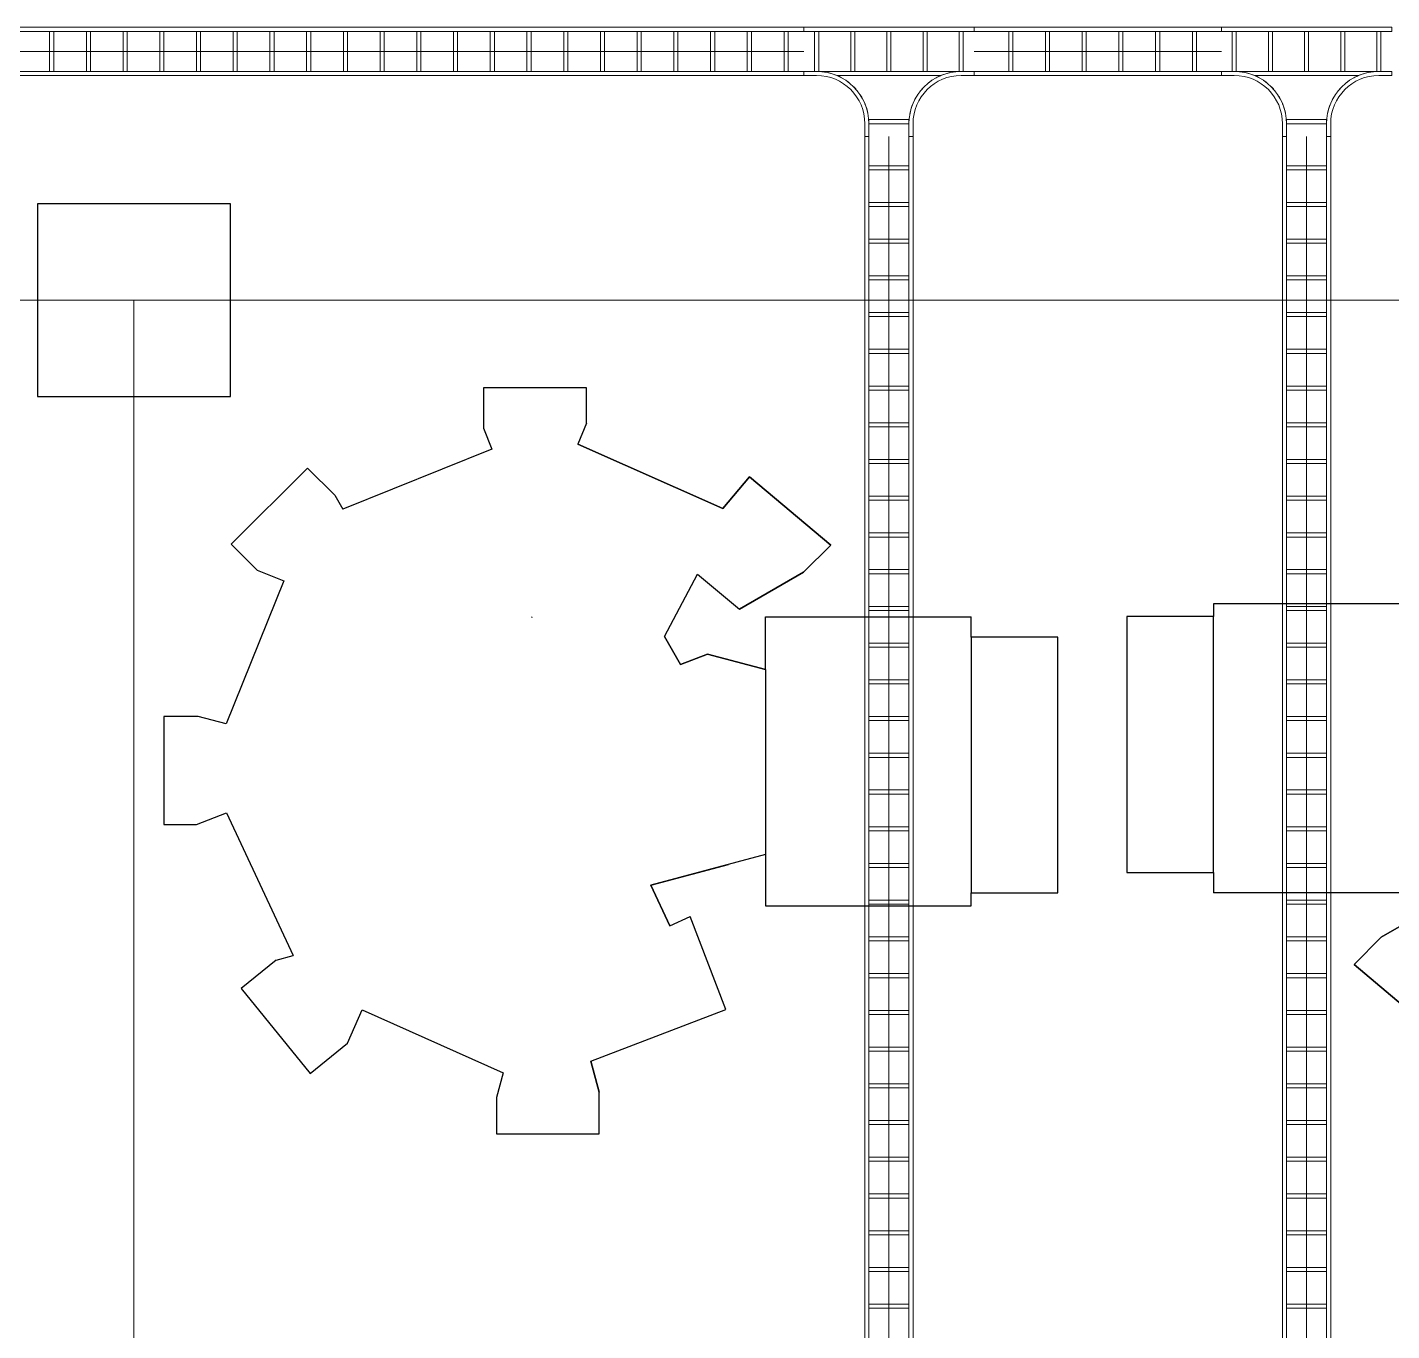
# Model space of a CAD drawing. Header units: millimetres. Extents: x 0 to 154200, y 0 to 64595.
# Drawn here: x 47336 to 55830, y 48385 to 56499 of the extents above; entities that cross this region are included whole.
import ezdxf

# ---------------------------------------------------------------- set-up
doc = ezdxf.new("R2010")
doc.units = ezdxf.units.MM
doc.layers.add('Column', color=1, linetype='Continuous')
doc.layers.add('E-CABL-TRAY', color=4, linetype='Continuous', lineweight=9)
doc.layers.add('Floor', color=7, linetype='Continuous', lineweight=9)
doc.layers.add('Equipment', color=7, linetype='Continuous', true_color=0xffffff)

# ---------------------------------------------------------------- blocks, each defined once
blk = doc.blocks.new('M_래더 수평 티 - 300mm 반지름-V1-레벨 2')
at = {"layer": 'E-CABL-TRAY'}
for p, q in [((530, 150), (-530, 150)), ((-530, 150), (-530, 124.6)), ((-530, 124.6), (530, 124.6)), ((-462.7, 124.6), (-462.7, -124.6)), ((-437.3, -124.6), (-437.3, 124.6)), ((-237.7, 124.6), (-237.7, -124.6)), ((-212.3, -124.6), (-212.3, 124.6)), ((-12.7, 124.6), (-12.7, -124.6)), ((12.7, -124.6), (12.7, 124.6)), ((212.3, 124.6), (212.3, -124.6)), ((237.7, -124.6), (237.7, 124.6)), ((437.3, 124.6), (437.3, -124.6)), ((462.7, -124.6), (462.7, 124.6)), ((530, 124.6), (530, 150)), ((-450, -124.6), (-530, -124.6)), ((-530, -124.6), (-530, -150)), ((-530, -150), (-450, -150)), ((-450, -124.6), (-437.3, -124.6)), ((-450, -124.6), (450, -124.6)), ((-324, -150), (324, -150)), ((-237.7, -124.6), (-212.3, -124.6)), ((-12.7, -124.6), (12.7, -124.6)), ((212.3, -124.6), (237.7, -124.6)), ((437.3, -124.6), (450, -124.6)), ((530, -124.6), (450, -124.6)), ((450, -150), (530, -150)), ((530, -150), (530, -124.6)), ((124.6, -424.6), (-124.6, -424.6)), ((-124.6, -424.6), (-124.6, -450)), ((124.6, -450), (124.6, -424.6)), ((-150, -450), (-150, -530)), ((-124.6, -450), (124.6, -450)), ((-124.6, -530), (-124.6, -450)), ((124.6, -450), (124.6, -530)), ((150, -530), (150, -450)), ((-150, -530), (-124.6, -530)), ((124.6, -530), (150, -530))]:
    blk.add_line(p, q, dxfattribs=at)
for centre, radius, start, end in [((-450, -450), 325.4, 360, 90), ((-450, -450), 325.4, 79.99474, 90), ((-450, -450), 300, 0, 90), ((-450, -450), 325.4, 67.99745, 77.43957), ((-450, -450), 325.4, 61.23203, 67.21169), ((450, -450), 325.4, 90, 180), ((450, -450), 300, 90, 180), ((450, -450), 325.4, 112.78831, 118.76797), ((450, -450), 325.4, 102.56043, 112.00255), ((450, -450), 325.4, 90, 100.00526), ((-450, -450), 325.4, 49.89276, 56.00975), ((-450, -450), 325.4, 38.48867, 44.8078), ((450, -450), 325.4, 135.1922, 141.51133), ((450, -450), 325.4, 123.99025, 130.10724), ((-450, -450), 325.4, 26.94204, 33.60585), ((-450, -450), 325.4, 11.20195, 22.4039), ((450, -450), 325.4, 157.5961, 168.79805), ((450, -450), 325.4, 146.39415, 153.05796)]:
    blk.add_arc(centre, radius, start, end, dxfattribs=at)
blk = doc.blocks.new('M_래더 수평 티 - 300mm 반지름-V7-레벨 2')
at = {"layer": 'E-CABL-TRAY'}
for p, q in [((530, 150), (-530, 150)), ((-530, 150), (-530, 124.6)), ((-530, 124.6), (530, 124.6)), ((-462.7, 124.6), (-462.7, -124.6)), ((-437.3, -124.6), (-437.3, 124.6)), ((-237.7, 124.6), (-237.7, -124.6)), ((-212.3, -124.6), (-212.3, 124.6)), ((-12.7, 124.6), (-12.7, -124.6)), ((12.7, -124.6), (12.7, 124.6)), ((212.3, 124.6), (212.3, -124.6)), ((237.7, -124.6), (237.7, 124.6)), ((437.3, 124.6), (437.3, -124.6)), ((462.7, -124.6), (462.7, 124.6)), ((530, 124.6), (530, 150)), ((-450, -124.6), (-530, -124.6)), ((-530, -124.6), (-530, -150)), ((-530, -150), (-450, -150)), ((-450, -124.6), (-437.3, -124.6)), ((-450, -124.6), (450, -124.6)), ((-324, -150), (324, -150)), ((-237.7, -124.6), (-212.3, -124.6)), ((-12.7, -124.6), (12.7, -124.6)), ((212.3, -124.6), (237.7, -124.6)), ((437.3, -124.6), (450, -124.6)), ((530, -124.6), (450, -124.6)), ((450, -150), (530, -150)), ((530, -150), (530, -124.6)), ((124.6, -424.6), (-124.6, -424.6)), ((-124.6, -424.6), (-124.6, -450)), ((124.6, -450), (124.6, -424.6)), ((-150, -450), (-150, -530)), ((-124.6, -450), (124.6, -450)), ((-124.6, -530), (-124.6, -450)), ((124.6, -450), (124.6, -530)), ((150, -530), (150, -450)), ((-150, -530), (-124.6, -530)), ((124.6, -530), (150, -530))]:
    blk.add_line(p, q, dxfattribs=at)
for centre, radius, start, end in [((-450, -450), 325.4, 360, 90), ((-450, -450), 325.4, 79.99474, 90), ((-450, -450), 300, 0, 90), ((-450, -450), 325.4, 67.99745, 77.43957), ((-450, -450), 325.4, 61.23203, 67.21169), ((450, -450), 325.4, 90, 180), ((450, -450), 300, 90, 180), ((450, -450), 325.4, 112.78831, 118.76797), ((450, -450), 325.4, 102.56043, 112.00255), ((450, -450), 325.4, 90, 100.00526), ((-450, -450), 325.4, 49.89276, 56.00975), ((-450, -450), 325.4, 38.48867, 44.8078), ((450, -450), 325.4, 135.1922, 141.51133), ((450, -450), 325.4, 123.99025, 130.10724), ((-450, -450), 325.4, 26.94204, 33.60585), ((-450, -450), 325.4, 11.20195, 22.4039), ((450, -450), 325.4, 157.5961, 168.79805), ((450, -450), 325.4, 146.39415, 153.05796)]:
    blk.add_arc(centre, radius, start, end, dxfattribs=at)
blk = doc.blocks.new('Main_ETCH')
at = {"layer": 'Equipment', "lineweight": -3}
for points in [[(3495.8, 3220, 0), (2855.8, 3220, 0)], [(2855.8, 3220, 0), (2855.8, 2960.7, 0)], [(3495.8, 2993.3, 0), (3495.8, 3220, 0)], [(3454.4, 2838.8, 0), (3495.8, 2993.3, 0)], [(3454.4, 2838.8, 0), (3495.8, 2993.3, 0)], [(2907.6, 2767.5, 0), (2855.8, 2960.7, 0)], [(2855.8, 2960.7, 0), (2907.6, 2767.5, 0)], [(4331.4, 2448.3, 0), (3454.4, 2838.8, 0)], [(4331.4, 2448.3, 0), (3454.4, 2838.8, 0)], [(4656.1, 2843, 0), (4423.2, 2654.4, 0)], [(4656.1, 2843, 0), (4423.2, 2654.4, 0)], [(5084.1, 2314.6, 0), (4656.1, 2843, 0)], [(5084.1, 2314.6, 0), (4656.1, 2843, 0)], [(5084.1, 2314.6, 0), (4656.1, 2843, 0)], [(2907.6, 2767.5, 0), (2067.4, 2445, 0)], [(2907.6, 2767.5, 0), (2067.4, 2445, 0)], [(4423.2, 2654.4, 0), (4331.4, 2448.3, 0)], [(4423.2, 2654.4, 0), (4331.4, 2448.3, 0)], [(4423.2, 2654.4, 0), (4331.4, 2448.3, 0)], [(2067.4, 2445, 0), (2289.6, 1866.1, 0)], [(2067.4, 2445, 0), (2289.6, 1866.1, 0)], [(4866.5, 2138.4, 0), (5084.1, 2314.6, 0)], [(4866.5, 2138.4, 0), (5084.1, 2314.6, 0)], [(4866.5, 2138.4, 0), (4760.9, 2110.1, 0)], [(4866.5, 2138.4, 0), (4760.9, 2110.1, 0)], [(5175.1, 1221.9, 0), (4760.9, 2110.1, 0)], [(5175.1, 1221.9, 0), (4760.9, 2110.1, 0)], [(2416.5, 1925.3, 0), (2289.6, 1866.1, 0)], [(2416.5, 1925.3, 0), (2289.6, 1866.1, 0)], [(2534.8, 1671.5, 0), (2416.5, 1925.3, 0)], [(2416.5, 1925.3, 0), (2534.8, 1671.5, 0)], [(2534.8, 1671.5, 0), (2416.5, 1925.3, 0)], [(1820, 1800, 0), (540, 1800, 0)], [(540, 1800, 0), (540, 1720, 0)], [(1820, 329.5, 0), (1820, 1800, 0)], [(0, 1720, 0), (0, 127, 0)], [(540, 1720, 0), (0, 1720, 0)], [(540, 127, 0), (540, 1720, 0)], [(1820, 1480, 0), (2534.8, 1671.5, 0)], [(2534.8, 1671.5, 0), (2051.8, 1542.1, 0)], [(5361.8, 1293.6, 0), (5175.1, 1221.9, 0)], [(5361.8, 1293.6, 0), (5175.1, 1221.9, 0)], [(5565.8, 1293.6, 0), (5361.8, 1293.6, 0)], [(5565.8, 621.4, 0), (5565.8, 1293.6, 0)], [(4818.5, -222.1, 0), (5178.2, 668, 0)], [(4818.5, -222.1, 0), (5178.2, 668, 0)], [(5178.2, 668, 0), (5352, 621.4, 0)], [(5178.2, 668, 0), (5352, 621.4, 0)], [(5352, 621.4, 0), (5565.8, 621.4, 0)], [(2181.4, 232.6, 0), (1820, 329.5, 0)], [(1820, 329.5, 0), (2181.4, 232.6, 0)], [(1820, 329.5, 0), (2181.4, 232.6, 0)], [(1820, 329.5, 0), (1820, 0, 0)], [(2181.4, 232.6, 0), (2349.5, 297.1, 0)], [(2349.5, 297.1, 0), (2181.4, 232.6, 0)], [(2449.5, 123.9, 0), (2349.5, 297.1, 0)], [(2349.5, 297.1, 0), (2449.5, 123.9, 0)], [(0, 127, 0), (540, 127, 0)], [(540, 127, 0), (540, 0, 0)], [(2449.5, 123.9, 0), (2242.9, -264.6, 0)], [(2449.5, 123.9, 0), (2242.9, -264.6, 0)], [(1820, 0, 0), (540, 0, 0)], [(3276.2, 3.2, 0), (3275.9, 5, 0)], [(3276.2, 3.2, 0), (3276.4, 1.8, 0)], [(1982.4, -46, 0), (1584.1, -276, 0)], [(1584.1, -276, 0), (1982.4, -46, 0)], [(2242.9, -264.6, 0), (1982.4, -46, 0)], [(2242.9, -264.6, 0), (1982.4, -46, 0)], [(4985.4, -289.6, 0), (4818.5, -222.1, 0)], [(4985.4, -289.6, 0), (4818.5, -222.1, 0)], [(4985.4, -289.6, 0), (4818.5, -222.1, 0)], [(1584.1, -276, 0), (1414.4, -445.7, 0)], [(1584.1, -276, 0), (1414.4, -445.7, 0)], [(5146.2, -450.3, 0), (4985.4, -289.6, 0)], [(5146.2, -450.3, 0), (4985.4, -289.6, 0)], [(1919.9, -870, 0), (1414.4, -445.7, 0)], [(1414.4, -445.7, 0), (1919.9, -870, 0)], [(4671.3, -925.3, 0), (5146.2, -450.3, 0)], [(4671.3, -925.3, 0), (5146.2, -450.3, 0)], [(2085.8, -672.3, 0), (1919.9, -870, 0)], [(1919.9, -870, 0), (2085.8, -672.3, 0)], [(2085.8, -672.3, 0), (1919.9, -870, 0)], [(2085.8, -672.3, 0), (2988.3, -1074.1, 0)], [(2988.3, -1074.1, 0), (2085.8, -672.3, 0)], [(3524.4, -1043.6, 0), (4451.6, -668.9, 0)], [(3524.4, -1043.6, 0), (4451.6, -668.9, 0)], [(4501.6, -755.5, 0), (4451.6, -668.9, 0)], [(4501.6, -755.5, 0), (4671.3, -925.3, 0)], [(4671.3, -925.3, 0), (4501.6, -755.5, 0)], [(2935.8, -1203.9, 0), (2988.3, -1074.1, 0)], [(3576.8, -1173.4, 0), (3524.4, -1043.6, 0)], [(3576.8, -1173.4, 0), (3524.4, -1043.6, 0)], [(3576.8, -1423.9, 0), (3576.8, -1173.4, 0)], [(2935.8, -1203.9, 0), (2935.8, -1423.9, 0)], [(2935.8, -1423.9, 0), (3576.8, -1423.9, 0)]]:
    blk.add_polyline3d(points, dxfattribs=at)

msp = doc.modelspace()

# ---------------------------------------------------------------- linework, layer by layer
at = {"layer": 'Column'}
msp.add_lwpolyline([(47400, 54800), (47400, 54200), (48600, 54200), (48600, 55400), (47400, 55400), (47400, 54800)], dxfattribs=at)
at = {"layer": 'E-CABL-TRAY'}
for p, q in [((43830, 56498.7018), (52170, 56498.7018)), ((52170, 56498.7018), (52170, 56473.3018)), ((53230, 56473.3018), (53230, 56498.7018)), ((53230, 56498.7018), (54770, 56498.7018)), ((54770, 56498.7018), (54770, 56473.3018)), ((43830, 56473.3018), (52170, 56473.3018)), ((47474.9, 56224.1018), (47474.9, 56473.3018)), ((47500.3, 56224.1018), (47500.3, 56473.3018)), ((47703.5, 56224.1018), (47703.5, 56473.3018)), ((47728.9, 56224.1018), (47728.9, 56473.3018)), ((47932.1, 56224.1018), (47932.1, 56473.3018)), ((47957.5, 56224.1018), (47957.5, 56473.3018)), ((48160.7, 56224.1018), (48160.7, 56473.3018)), ((48186.1, 56224.1018), (48186.1, 56473.3018)), ((48389.3, 56224.1018), (48389.3, 56473.3018)), ((48414.7, 56224.1018), (48414.7, 56473.3018)), ((48617.9, 56224.1018), (48617.9, 56473.3018)), ((48643.3, 56224.1018), (48643.3, 56473.3018)), ((48846.5, 56224.1018), (48846.5, 56473.3018)), ((48871.9, 56224.1018), (48871.9, 56473.3018)), ((49075.1, 56224.1018), (49075.1, 56473.3018)), ((49100.5, 56224.1018), (49100.5, 56473.3018)), ((49303.7, 56224.1018), (49303.7, 56473.3018)), ((49329.1, 56224.1018), (49329.1, 56473.3018)), ((49532.3, 56224.1018), (49532.3, 56473.3018)), ((49557.7, 56224.1018), (49557.7, 56473.3018)), ((49760.9, 56224.1018), (49760.9, 56473.3018)), ((49786.3, 56224.1018), (49786.3, 56473.3018)), ((49989.5, 56224.1018), (49989.5, 56473.3018)), ((50014.9, 56224.1018), (50014.9, 56473.3018)), ((50218.1, 56224.1018), (50218.1, 56473.3018)), ((50243.5, 56224.1018), (50243.5, 56473.3018)), ((50446.7, 56224.1018), (50446.7, 56473.3018)), ((50472.1, 56224.1018), (50472.1, 56473.3018)), ((50675.3, 56224.1018), (50675.3, 56473.3018)), ((50700.7, 56224.1018), (50700.7, 56473.3018)), ((50903.9, 56224.1018), (50903.9, 56473.3018)), ((50929.3, 56224.1018), (50929.3, 56473.3018)), ((51132.5, 56224.1018), (51132.5, 56473.3018)), ((51157.9, 56224.1018), (51157.9, 56473.3018)), ((51361.1, 56224.1018), (51361.1, 56473.3018)), ((51386.5, 56224.1018), (51386.5, 56473.3018)), ((51589.7, 56224.1018), (51589.7, 56473.3018)), ((51615.1, 56224.1018), (51615.1, 56473.3018)), ((51818.3, 56224.1018), (51818.3, 56473.3018)), ((51843.7, 56224.1018), (51843.7, 56473.3018)), ((52046.9, 56224.1018), (52046.9, 56473.3018)), ((52072.3, 56224.1018), (52072.3, 56473.3018)), ((53230, 56473.3018), (54770, 56473.3018)), ((53445.9, 56224.1018), (53445.9, 56473.3018)), ((53471.3, 56224.1018), (53471.3, 56473.3018)), ((53674.5, 56224.1018), (53674.5, 56473.3018)), ((53699.9, 56224.1018), (53699.9, 56473.3018)), ((53903.1, 56224.1018), (53903.1, 56473.3018)), ((53928.5, 56224.1018), (53928.5, 56473.3018)), ((54131.7, 56224.1018), (54131.7, 56473.3018)), ((54157.1, 56224.1018), (54157.1, 56473.3018)), ((54360.3, 56224.1018), (54360.3, 56473.3018)), ((54385.7, 56224.1018), (54385.7, 56473.3018)), ((54588.9, 56224.1018), (54588.9, 56473.3018)), ((54614.3, 56224.1018), (54614.3, 56473.3018)), ((43830, 56348.7018), (52170, 56348.7018)), ((53230, 56348.7018), (54770, 56348.7018)), ((43830, 56224.1018), (52170, 56224.1018)), ((43830, 56198.7018), (52170, 56198.7018)), ((52170, 56224.1018), (52170, 56198.7018)), ((53230, 56198.7018), (53230, 56224.1018)), ((53230, 56224.1018), (54770, 56224.1018)), ((53230, 56198.7018), (54770, 56198.7018)), ((54770, 56224.1018), (54770, 56198.7018)), ((52550, 55818.7018), (52575.4, 55818.7018)), ((52550, 9218.7018), (52550, 55818.7018)), ((52575.4, 9218.7018), (52575.4, 55818.7018)), ((52700, 9218.7018), (52700, 55818.7018)), ((52824.6, 55818.7018), (52850, 55818.7018)), ((52824.6, 9218.7018), (52824.6, 55818.7018)), ((52850, 9218.7018), (52850, 55818.7018)), ((55150, 55818.7018), (55175.4, 55818.7018)), ((55150, 9218.7018), (55150, 55818.7018)), ((55175.4, 9218.7018), (55175.4, 55818.7018)), ((55300, 9218.7018), (55300, 55818.7018)), ((55424.6, 55818.7018), (55450, 55818.7018)), ((55424.6, 9218.7018), (55424.6, 55818.7018)), ((55450, 9218.7018), (55450, 55818.7018)), ((52824.6, 55637.2018), (52575.4, 55637.2018)), ((55424.6, 55637.2018), (55175.4, 55637.2018)), ((52824.6, 55611.8018), (52575.4, 55611.8018)), ((55424.6, 55611.8018), (55175.4, 55611.8018)), ((52824.6, 55408.6018), (52575.4, 55408.6018)), ((52824.6, 55383.2018), (52575.4, 55383.2018)), ((55424.6, 55408.6018), (55175.4, 55408.6018)), ((55424.6, 55383.2018), (55175.4, 55383.2018)), ((52824.6, 55180.0018), (52575.4, 55180.0018)), ((52824.6, 55154.6018), (52575.4, 55154.6018)), ((55424.6, 55180.0018), (55175.4, 55180.0018)), ((55424.6, 55154.6018), (55175.4, 55154.6018)), ((52824.6, 54951.4018), (52575.4, 54951.4018)), ((52824.6, 54926.0018), (52575.4, 54926.0018)), ((55424.6, 54951.4018), (55175.4, 54951.4018)), ((55424.6, 54926.0018), (55175.4, 54926.0018)), ((52824.6, 54722.8018), (52575.4, 54722.8018)), ((55424.6, 54722.8018), (55175.4, 54722.8018)), ((52824.6, 54697.4018), (52575.4, 54697.4018)), ((55424.6, 54697.4018), (55175.4, 54697.4018)), ((52824.6, 54494.2018), (52575.4, 54494.2018)), ((52824.6, 54468.8018), (52575.4, 54468.8018)), ((55424.6, 54494.2018), (55175.4, 54494.2018)), ((55424.6, 54468.8018), (55175.4, 54468.8018)), ((52824.6, 54265.6018), (52575.4, 54265.6018)), ((52824.6, 54240.2018), (52575.4, 54240.2018)), ((55424.6, 54265.6018), (55175.4, 54265.6018)), ((55424.6, 54240.2018), (55175.4, 54240.2018)), ((52824.6, 54037.0018), (52575.4, 54037.0018)), ((55424.6, 54037.0018), (55175.4, 54037.0018)), ((52824.6, 54011.6018), (52575.4, 54011.6018)), ((55424.6, 54011.6018), (55175.4, 54011.6018)), ((52824.6, 53808.4018), (52575.4, 53808.4018)), ((52824.6, 53783.0018), (52575.4, 53783.0018)), ((55424.6, 53808.4018), (55175.4, 53808.4018)), ((55424.6, 53783.0018), (55175.4, 53783.0018)), ((52824.6, 53579.8018), (52575.4, 53579.8018)), ((52824.6, 53554.4018), (52575.4, 53554.4018)), ((55424.6, 53579.8018), (55175.4, 53579.8018)), ((55424.6, 53554.4018), (55175.4, 53554.4018)), ((52824.6, 53351.2018), (52575.4, 53351.2018)), ((55424.6, 53351.2018), (55175.4, 53351.2018)), ((52824.6, 53325.8018), (52575.4, 53325.8018)), ((55424.6, 53325.8018), (55175.4, 53325.8018)), ((52824.6, 53122.6018), (52575.4, 53122.6018)), ((52824.6, 53097.2018), (52575.4, 53097.2018)), ((55424.6, 53122.6018), (55175.4, 53122.6018)), ((55424.6, 53097.2018), (55175.4, 53097.2018)), ((52824.6, 52894.0018), (52575.4, 52894.0018)), ((52824.6, 52868.6018), (52575.4, 52868.6018)), ((55424.6, 52894.0018), (55175.4, 52894.0018)), ((55424.6, 52868.6018), (55175.4, 52868.6018)), ((52824.6, 52665.4018), (52575.4, 52665.4018)), ((55424.6, 52665.4018), (55175.4, 52665.4018)), ((52824.6, 52640.0018), (52575.4, 52640.0018)), ((55424.6, 52640.0018), (55175.4, 52640.0018)), ((52824.6, 52436.8018), (52575.4, 52436.8018)), ((52824.6, 52411.4018), (52575.4, 52411.4018)), ((55424.6, 52436.8018), (55175.4, 52436.8018)), ((55424.6, 52411.4018), (55175.4, 52411.4018)), ((52824.6, 52208.2018), (52575.4, 52208.2018)), ((52824.6, 52182.8018), (52575.4, 52182.8018)), ((55424.6, 52208.2018), (55175.4, 52208.2018)), ((55424.6, 52182.8018), (55175.4, 52182.8018)), ((52824.6, 51979.6018), (52575.4, 51979.6018)), ((52824.6, 51954.2018), (52575.4, 51954.2018)), ((55424.6, 51979.6018), (55175.4, 51979.6018)), ((55424.6, 51954.2018), (55175.4, 51954.2018)), ((52824.6, 51751.0018), (52575.4, 51751.0018)), ((55424.6, 51751.0018), (55175.4, 51751.0018)), ((52824.6, 51725.6018), (52575.4, 51725.6018)), ((55424.6, 51725.6018), (55175.4, 51725.6018)), ((52824.6, 51522.4018), (52575.4, 51522.4018)), ((52824.6, 51497.0018), (52575.4, 51497.0018)), ((55424.6, 51522.4018), (55175.4, 51522.4018)), ((55424.6, 51497.0018), (55175.4, 51497.0018)), ((52824.6, 51293.8018), (52575.4, 51293.8018)), ((52824.6, 51268.4018), (52575.4, 51268.4018)), ((55424.6, 51293.8018), (55175.4, 51293.8018)), ((55424.6, 51268.4018), (55175.4, 51268.4018)), ((52824.6, 51065.2018), (52575.4, 51065.2018)), ((55424.6, 51065.2018), (55175.4, 51065.2018)), ((52824.6, 51039.8018), (52575.4, 51039.8018)), ((55424.6, 51039.8018), (55175.4, 51039.8018)), ((52824.6, 50836.6018), (52575.4, 50836.6018)), ((52824.6, 50811.2018), (52575.4, 50811.2018)), ((55424.6, 50836.6018), (55175.4, 50836.6018)), ((55424.6, 50811.2018), (55175.4, 50811.2018)), ((52824.6, 50608.0018), (52575.4, 50608.0018)), ((52824.6, 50582.6018), (52575.4, 50582.6018)), ((55424.6, 50608.0018), (55175.4, 50608.0018)), ((55424.6, 50582.6018), (55175.4, 50582.6018)), ((52824.6, 50379.4018), (52575.4, 50379.4018)), ((55424.6, 50379.4018), (55175.4, 50379.4018)), ((52824.6, 50354.0018), (52575.4, 50354.0018)), ((55424.6, 50354.0018), (55175.4, 50354.0018)), ((52824.6, 50150.8018), (52575.4, 50150.8018)), ((52824.6, 50125.4018), (52575.4, 50125.4018)), ((55424.6, 50150.8018), (55175.4, 50150.8018)), ((55424.6, 50125.4018), (55175.4, 50125.4018)), ((52824.6, 49922.2018), (52575.4, 49922.2018)), ((52824.6, 49896.8018), (52575.4, 49896.8018)), ((55424.6, 49922.2018), (55175.4, 49922.2018)), ((55424.6, 49896.8018), (55175.4, 49896.8018)), ((52824.6, 49693.6018), (52575.4, 49693.6018)), ((55424.6, 49693.6018), (55175.4, 49693.6018)), ((52824.6, 49668.2018), (52575.4, 49668.2018)), ((55424.6, 49668.2018), (55175.4, 49668.2018)), ((52824.6, 49465.0018), (52575.4, 49465.0018)), ((52824.6, 49439.6018), (52575.4, 49439.6018)), ((55424.6, 49465.0018), (55175.4, 49465.0018)), ((55424.6, 49439.6018), (55175.4, 49439.6018)), ((52824.6, 49236.4018), (52575.4, 49236.4018)), ((52824.6, 49211.0018), (52575.4, 49211.0018)), ((55424.6, 49236.4018), (55175.4, 49236.4018)), ((55424.6, 49211.0018), (55175.4, 49211.0018)), ((52824.6, 49007.8018), (52575.4, 49007.8018)), ((52824.6, 48982.4018), (52575.4, 48982.4018)), ((55424.6, 49007.8018), (55175.4, 49007.8018)), ((55424.6, 48982.4018), (55175.4, 48982.4018)), ((52824.6, 48779.2018), (52575.4, 48779.2018)), ((55424.6, 48779.2018), (55175.4, 48779.2018)), ((52824.6, 48753.8018), (52575.4, 48753.8018)), ((55424.6, 48753.8018), (55175.4, 48753.8018)), ((52824.6, 48550.6018), (52575.4, 48550.6018)), ((52824.6, 48525.2018), (52575.4, 48525.2018)), ((55424.6, 48550.6018), (55175.4, 48550.6018)), ((55424.6, 48525.2018), (55175.4, 48525.2018))]:
    msp.add_line(p, q, dxfattribs=at)
at = {"layer": 'Floor'}
for points in [[(36000, 9800), (36000, 54800), (48000, 54800), (48000, 9800), (36000, 9800)], [(48000, 9800), (48000, 54800), (60000, 54800), (60000, 9800), (48000, 9800)]]:
    msp.add_lwpolyline(points, dxfattribs=at)

# ---------------------------------------------------------------- block references
at = {"layer": 'E-CABL-TRAY'}
for name, p in [('M_래더 수평 티 - 300mm 반지름-V1-레벨 2', (52700, 56348.7018)), ('M_래더 수평 티 - 300mm 반지름-V7-레벨 2', (55300, 56348.7018))]:
    msp.add_blockref(name, p, dxfattribs=at)
at = {"layer": 'Equipment'}
msp.add_blockref('Main_ETCH', (54181.2576, 51110.0712), dxfattribs=at)
at = {"layer": 'Equipment', "rotation": 180}
msp.add_blockref('Main_ETCH', (53752.0705, 52829.9252), dxfattribs=at)

doc.saveas('drawing.dxf')
